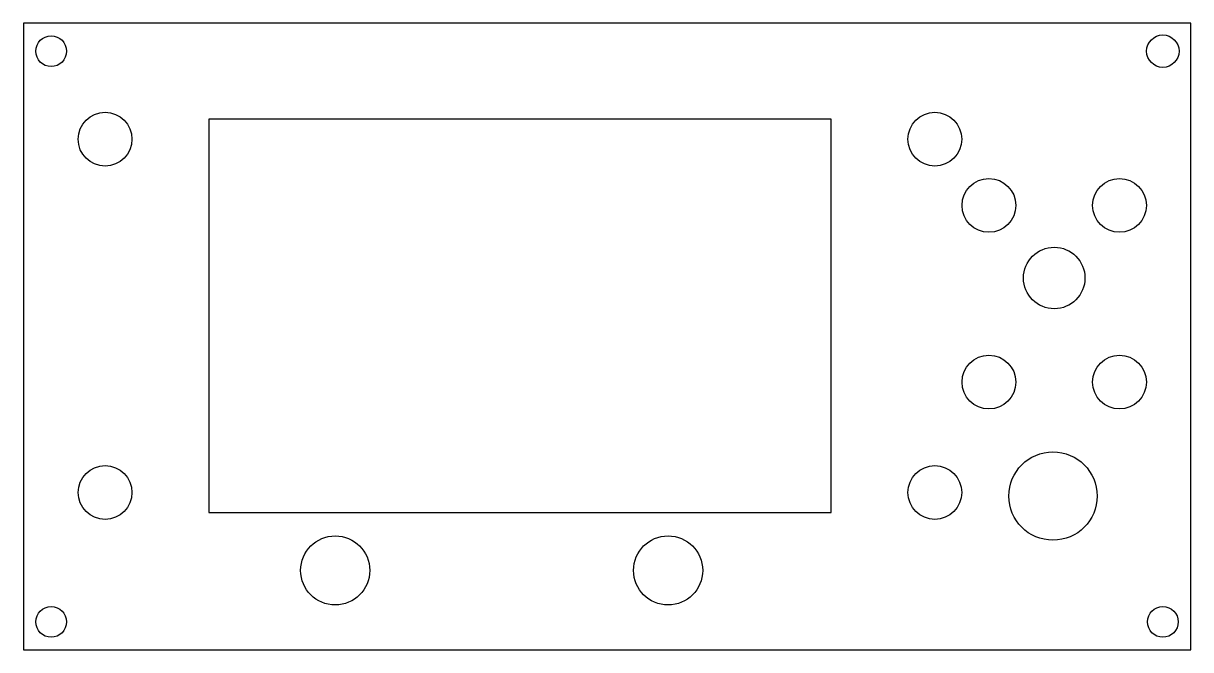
# Model space of a CAD drawing. Header units: millimetres. Extents: x -120 to 32, y -42 to 40.
import ezdxf

# ---------------------------------------------------------------- set-up
doc = ezdxf.new("R2010")
doc.units = ezdxf.units.MM

msp = doc.modelspace()

# ---------------------------------------------------------------- linework, layer by layer
at = {"color": 7, "linetype": 'Continuous', "lineweight": 25}
for p, q in [((32.11, 39.91), (-119.83, 39.91)), ((-119.83, 39.91), (-119.83, -41.64)), ((32.11, -41.64), (32.11, 39.91)), ((-14.69, 27.42), (-95.69, 27.42)), ((-95.69, 27.42), (-95.69, -23.78)), ((-14.69, -23.78), (-14.69, 27.42)), ((-95.69, -23.78), (-14.69, -23.78)), ((-119.83, -41.64), (32.11, -41.64))]:
    msp.add_line(p, q, dxfattribs=at)
for centre, radius in [((-116.21, 36.28), 2), ((28.49, 36.28), 2.11), ((-109.19, 24.82), 3.5), ((-1.19, 24.82), 3.5), ((5.85, 16.2), 3.5), ((22.85, 16.2), 3.5), ((14.35, 6.75), 4), ((5.85, -6.8), 3.5), ((22.85, -6.8), 3.5), ((14.19, -21.64), 5.75), ((-109.19, -21.18), 3.5), ((-1.19, -21.18), 3.5), ((-79.24, -31.32), 4.5), ((-35.91, -31.32), 4.5), ((-116.21, -38.02), 2), ((28.49, -38.02), 2)]:
    msp.add_circle(centre, radius, dxfattribs=at)

doc.saveas('drawing.dxf')
